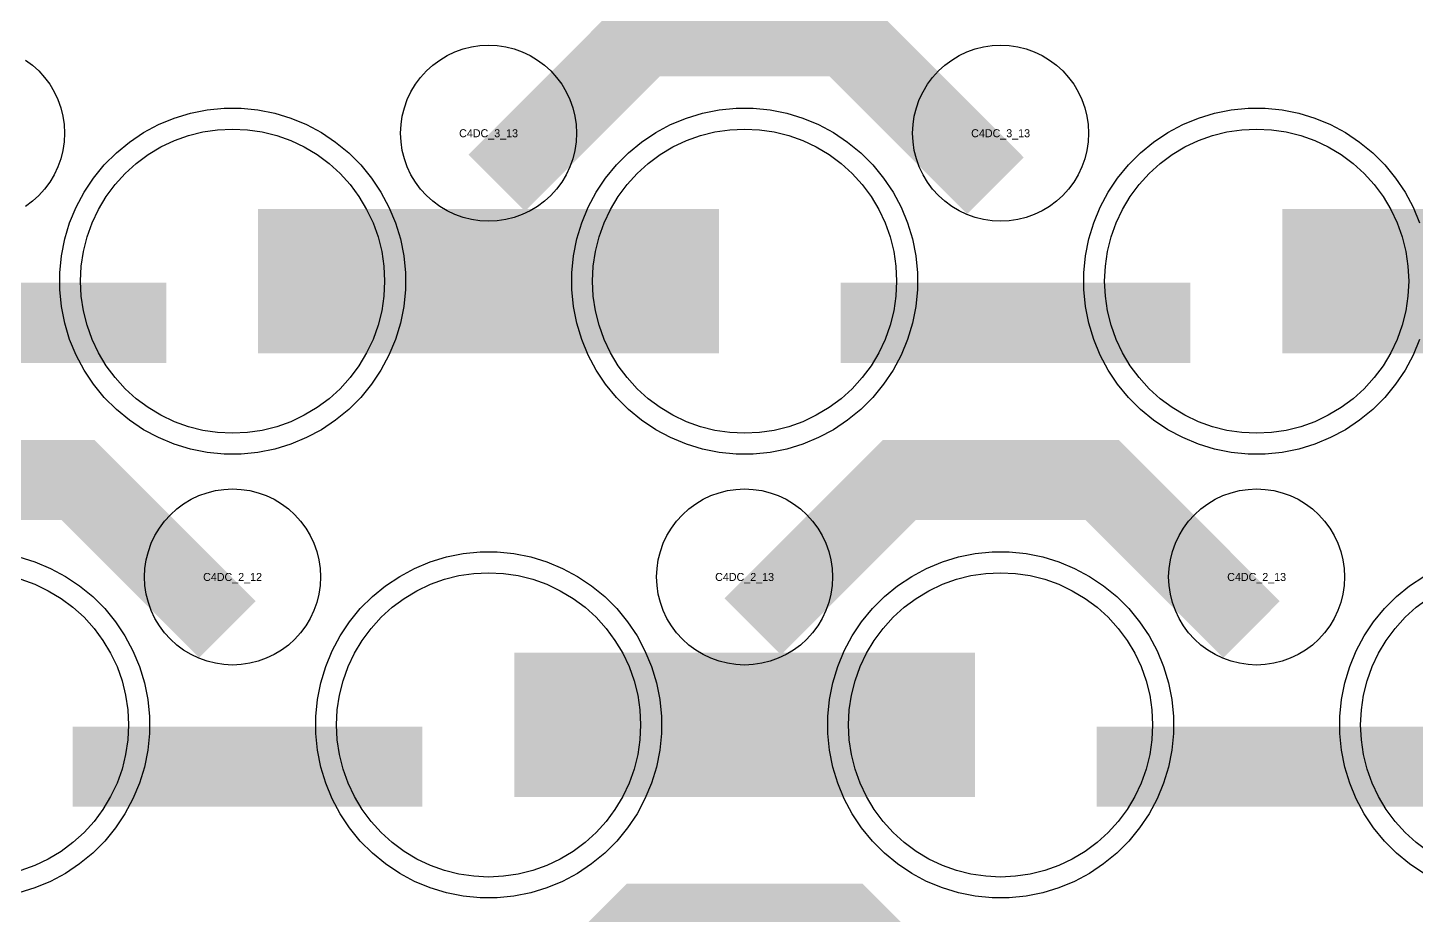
# Model space of a CAD drawing. Extents: x -11880 to 11880, y -14992 to 14992.
# Drawn here: x -7984 to -7550.1, y -14621.9 to -14344.7 of the extents above; entities that cross this region are included whole.
import ezdxf
from ezdxf.enums import TextEntityAlignment as Align

# ---------------------------------------------------------------- set-up
doc = ezdxf.new("R2010")
doc.units = 0
doc.header["$MEASUREMENT"] = 0
for name, color, linetype in [('GDS_775_DT_237', 138, 'CONTINUOUS'), ('RDL1_FS', 34, 'CONTINUOUS'), ('RDL_BS', 160, 'CONTINUOUS')]:
    doc.layers.add(name, color=color, linetype=linetype)

msp = doc.modelspace()

# ---------------------------------------------------------------- linework, layer by layer
at = {"layer": 'RDL1_FS', "color": 241, "true_color": 0xf7abae}
for points in [[(-7920, -14471.379), (-7924.657, -14471.15), (-7929.268, -14470.466), (-7933.791, -14469.334), (-7938.181, -14467.762), (-7942.395, -14465.77), (-7946.395, -14463.372), (-7950.14, -14460.594), (-7953.594, -14457.464), (-7956.724, -14454.01), (-7959.502, -14450.265), (-7961.9, -14446.265), (-7963.892, -14442.051), (-7965.464, -14437.661), (-7966.596, -14433.138), (-7967.28, -14428.527), (-7967.509, -14423.87), (-7967.28, -14419.213), (-7966.596, -14414.602), (-7965.464, -14410.079), (-7963.892, -14405.689), (-7961.9, -14401.475), (-7959.502, -14397.475), (-7956.724, -14393.73), (-7953.594, -14390.276), (-7950.14, -14387.146), (-7946.395, -14384.368), (-7942.395, -14381.97), (-7938.181, -14379.978), (-7933.791, -14378.406), (-7929.268, -14377.274), (-7924.657, -14376.59), (-7920, -14376.361), (-7915.343, -14376.59), (-7910.732, -14377.274), (-7906.209, -14378.406), (-7901.819, -14379.978), (-7897.605, -14381.97), (-7893.605, -14384.368), (-7889.86, -14387.146), (-7886.406, -14390.276), (-7883.276, -14393.73), (-7880.498, -14397.475), (-7878.1, -14401.475), (-7876.108, -14405.689), (-7874.536, -14410.079), (-7873.404, -14414.602), (-7872.72, -14419.213), (-7872.491, -14423.87), (-7872.72, -14428.527), (-7873.404, -14433.138), (-7874.536, -14437.661), (-7876.108, -14442.051), (-7878.1, -14446.265), (-7880.498, -14450.265), (-7883.276, -14454.01), (-7886.406, -14457.464), (-7889.86, -14460.594), (-7893.605, -14463.372), (-7897.605, -14465.77), (-7901.819, -14467.762), (-7906.209, -14469.334), (-7910.732, -14470.466), (-7915.343, -14471.15)], [(-7760, -14471.379), (-7764.657, -14471.15), (-7769.268, -14470.466), (-7773.791, -14469.334), (-7778.181, -14467.762), (-7782.395, -14465.77), (-7786.395, -14463.372), (-7790.14, -14460.594), (-7793.594, -14457.464), (-7796.724, -14454.01), (-7799.502, -14450.265), (-7801.9, -14446.265), (-7803.892, -14442.051), (-7805.464, -14437.661), (-7806.596, -14433.138), (-7807.28, -14428.527), (-7807.509, -14423.87), (-7807.28, -14419.213), (-7806.596, -14414.602), (-7805.464, -14410.079), (-7803.892, -14405.689), (-7801.9, -14401.475), (-7799.502, -14397.475), (-7796.724, -14393.73), (-7793.594, -14390.276), (-7790.14, -14387.146), (-7786.395, -14384.368), (-7782.395, -14381.97), (-7778.181, -14379.978), (-7773.791, -14378.406), (-7769.268, -14377.274), (-7764.657, -14376.59), (-7760, -14376.361), (-7755.343, -14376.59), (-7750.732, -14377.274), (-7746.209, -14378.406), (-7741.819, -14379.978), (-7737.605, -14381.97), (-7733.605, -14384.368), (-7729.86, -14387.146), (-7726.406, -14390.276), (-7723.276, -14393.73), (-7720.498, -14397.475), (-7718.1, -14401.475), (-7716.108, -14405.689), (-7714.536, -14410.079), (-7713.404, -14414.602), (-7712.72, -14419.213), (-7712.491, -14423.87), (-7712.72, -14428.527), (-7713.404, -14433.138), (-7714.536, -14437.661), (-7716.108, -14442.051), (-7718.1, -14446.265), (-7720.498, -14450.265), (-7723.276, -14454.01), (-7726.406, -14457.464), (-7729.86, -14460.594), (-7733.605, -14463.372), (-7737.605, -14465.77), (-7741.819, -14467.762), (-7746.209, -14469.334), (-7750.732, -14470.466), (-7755.343, -14471.15)], [(-7600, -14471.379), (-7604.657, -14471.15), (-7609.268, -14470.466), (-7613.791, -14469.334), (-7618.181, -14467.762), (-7622.395, -14465.77), (-7626.395, -14463.372), (-7630.14, -14460.594), (-7633.594, -14457.464), (-7636.724, -14454.01), (-7639.502, -14450.265), (-7641.9, -14446.265), (-7643.892, -14442.051), (-7645.464, -14437.661), (-7646.596, -14433.138), (-7647.28, -14428.527), (-7647.509, -14423.87), (-7647.28, -14419.213), (-7646.596, -14414.602), (-7645.464, -14410.079), (-7643.892, -14405.689), (-7641.9, -14401.475), (-7639.502, -14397.475), (-7636.724, -14393.73), (-7633.594, -14390.276), (-7630.14, -14387.146), (-7626.395, -14384.368), (-7622.395, -14381.97), (-7618.181, -14379.978), (-7613.791, -14378.406), (-7609.268, -14377.274), (-7604.657, -14376.59), (-7600, -14376.361), (-7595.343, -14376.59), (-7590.732, -14377.274), (-7586.209, -14378.406), (-7581.819, -14379.978), (-7577.605, -14381.97), (-7573.605, -14384.368), (-7569.86, -14387.146), (-7566.406, -14390.276), (-7563.276, -14393.73), (-7560.498, -14397.475), (-7558.1, -14401.475), (-7556.108, -14405.689), (-7554.536, -14410.079), (-7553.404, -14414.602), (-7552.72, -14419.213), (-7552.491, -14423.87), (-7552.72, -14428.527), (-7553.404, -14433.138), (-7554.536, -14437.661), (-7556.108, -14442.051), (-7558.1, -14446.265), (-7560.498, -14450.265), (-7563.276, -14454.01), (-7566.406, -14457.464), (-7569.86, -14460.594), (-7573.605, -14463.372), (-7577.605, -14465.77), (-7581.819, -14467.762), (-7586.209, -14469.334), (-7590.732, -14470.466), (-7595.343, -14471.15)], [(-7840, -14609.944), (-7844.657, -14609.715), (-7849.268, -14609.031), (-7853.791, -14607.899), (-7858.181, -14606.327), (-7862.395, -14604.335), (-7866.395, -14601.937), (-7870.14, -14599.159), (-7873.594, -14596.029), (-7876.724, -14592.575), (-7879.502, -14588.83), (-7881.9, -14584.83), (-7883.892, -14580.616), (-7885.464, -14576.226), (-7886.596, -14571.703), (-7887.28, -14567.092), (-7887.509, -14562.435), (-7887.28, -14557.778), (-7886.596, -14553.167), (-7885.464, -14548.644), (-7883.892, -14544.254), (-7881.9, -14540.04), (-7879.502, -14536.04), (-7876.724, -14532.295), (-7873.594, -14528.841), (-7870.14, -14525.711), (-7866.395, -14522.933), (-7862.395, -14520.535), (-7858.181, -14518.543), (-7853.791, -14516.971), (-7849.268, -14515.839), (-7844.657, -14515.155), (-7840, -14514.926), (-7835.343, -14515.155), (-7830.732, -14515.839), (-7826.209, -14516.971), (-7821.819, -14518.543), (-7817.605, -14520.535), (-7813.605, -14522.933), (-7809.86, -14525.711), (-7806.406, -14528.841), (-7803.276, -14532.295), (-7800.498, -14536.04), (-7798.1, -14540.04), (-7796.108, -14544.254), (-7794.536, -14548.644), (-7793.404, -14553.167), (-7792.72, -14557.778), (-7792.491, -14562.435), (-7792.72, -14567.092), (-7793.404, -14571.703), (-7794.536, -14576.226), (-7796.108, -14580.616), (-7798.1, -14584.83), (-7800.498, -14588.83), (-7803.276, -14592.575), (-7806.406, -14596.029), (-7809.86, -14599.159), (-7813.605, -14601.937), (-7817.605, -14604.335), (-7821.819, -14606.327), (-7826.209, -14607.899), (-7830.732, -14609.031), (-7835.343, -14609.715)], [(-7680, -14609.944), (-7684.657, -14609.715), (-7689.268, -14609.031), (-7693.791, -14607.899), (-7698.181, -14606.327), (-7702.395, -14604.335), (-7706.395, -14601.937), (-7710.14, -14599.159), (-7713.594, -14596.029), (-7716.724, -14592.575), (-7719.502, -14588.83), (-7721.9, -14584.83), (-7723.892, -14580.616), (-7725.464, -14576.226), (-7726.596, -14571.703), (-7727.28, -14567.092), (-7727.509, -14562.435), (-7727.28, -14557.778), (-7726.596, -14553.167), (-7725.464, -14548.644), (-7723.892, -14544.254), (-7721.9, -14540.04), (-7719.502, -14536.04), (-7716.724, -14532.295), (-7713.594, -14528.841), (-7710.14, -14525.711), (-7706.395, -14522.933), (-7702.395, -14520.535), (-7698.181, -14518.543), (-7693.791, -14516.971), (-7689.268, -14515.839), (-7684.657, -14515.155), (-7680, -14514.926), (-7675.343, -14515.155), (-7670.732, -14515.839), (-7666.209, -14516.971), (-7661.819, -14518.543), (-7657.605, -14520.535), (-7653.605, -14522.933), (-7649.86, -14525.711), (-7646.406, -14528.841), (-7643.276, -14532.295), (-7640.498, -14536.04), (-7638.1, -14540.04), (-7636.108, -14544.254), (-7634.536, -14548.644), (-7633.404, -14553.167), (-7632.72, -14557.778), (-7632.491, -14562.435), (-7632.72, -14567.092), (-7633.404, -14571.703), (-7634.536, -14576.226), (-7636.108, -14580.616), (-7638.1, -14584.83), (-7640.498, -14588.83), (-7643.276, -14592.575), (-7646.406, -14596.029), (-7649.86, -14599.159), (-7653.605, -14601.937), (-7657.605, -14604.335), (-7661.819, -14606.327), (-7666.209, -14607.899), (-7670.732, -14609.031), (-7675.343, -14609.715)]]:
    msp.add_lwpolyline(points, close=True, dxfattribs=at)
for points in [[(-7911.998, -14423.87, 45, 45, 0), (-7839.998, -14423.87, 45, 45, 0)], [(-7839.998, -14423.87, 45, 45, 0), (-7767.998, -14423.87, 45, 45, 0)], [(-7591.998, -14423.87, 45, 45, 0), (-7519.998, -14423.87, 45, 45, 0)], [(-7831.998, -14562.435, 45, 45, 0), (-7759.998, -14562.435, 45, 45, 0)], [(-7759.998, -14562.435, 45, 45, 0), (-7687.998, -14562.435, 45, 45, 0)]]:
    msp.add_lwpolyline(points, format="xyseb", dxfattribs=at)
for points in [[(-7986.209, -14516.971), (-7981.819, -14518.543), (-7977.605, -14520.535), (-7973.605, -14522.933), (-7969.86, -14525.711), (-7966.406, -14528.841), (-7963.276, -14532.295), (-7960.498, -14536.04), (-7958.1, -14540.04), (-7956.108, -14544.254), (-7954.536, -14548.644), (-7953.404, -14553.167), (-7952.72, -14557.778), (-7952.491, -14562.435), (-7952.72, -14567.092), (-7953.404, -14571.703), (-7954.536, -14576.226), (-7956.108, -14580.616), (-7958.1, -14584.83), (-7960.498, -14588.83), (-7963.276, -14592.575), (-7966.406, -14596.029), (-7969.86, -14599.159), (-7973.605, -14601.937), (-7977.605, -14604.335), (-7981.819, -14606.327), (-7986.209, -14607.899)], [(-7546.395, -14601.937), (-7550.14, -14599.159), (-7553.594, -14596.029), (-7556.724, -14592.575), (-7559.502, -14588.83), (-7561.9, -14584.83), (-7563.892, -14580.616), (-7565.464, -14576.226), (-7566.596, -14571.703), (-7567.28, -14567.092), (-7567.509, -14562.435), (-7567.28, -14557.778), (-7566.596, -14553.167), (-7565.464, -14548.644), (-7563.892, -14544.254), (-7561.9, -14540.04), (-7559.502, -14536.04), (-7556.724, -14532.295), (-7553.594, -14528.841), (-7550.14, -14525.711), (-7546.395, -14522.933)]]:
    msp.add_lwpolyline(points, dxfattribs=at)
at = {"layer": 'RDL_BS'}
for points in [[(-7837.438, -14393.184, 25, 25, 0), (-7791.623, -14347.369, 25, 25, 0), (-7758.07, -14347.369, 25, 25, 0)], [(-7681.599, -14394.083, 25, 25, 0), (-7728.313, -14347.369, 25, 25, 0), (-7758.071, -14347.369, 25, 25, 0)], [(-7921.599, -14532.648, 25, 25, 0), (-7968.313, -14485.934, 25, 25, 0), (-7998.071, -14485.934, 25, 25, 0)], [(-7757.438, -14531.749, 25, 25, 0), (-7711.623, -14485.934, 25, 25, 0), (-7678.07, -14485.934, 25, 25, 0)], [(-7601.599, -14532.648, 25, 25, 0), (-7648.313, -14485.934, 25, 25, 0), (-7678.071, -14485.934, 25, 25, 0)], [(-7837.438, -14670.314, 25, 25, 0), (-7791.623, -14624.499, 25, 25, 0), (-7758.07, -14624.499, 25, 25, 0)], [(-7681.599, -14671.213, 25, 25, 0), (-7728.313, -14624.499, 25, 25, 0), (-7758.071, -14624.499, 25, 25, 0)]]:
    msp.add_lwpolyline(points, format="xyseb", dxfattribs=at)
for points in [[(-7840, -14405.176), (-7842.693, -14405.044), (-7845.365, -14404.648), (-7847.984, -14403.991), (-7850.519, -14403.084), (-7852.956, -14401.932), (-7855.28, -14400.539), (-7857.443, -14398.936), (-7859.442, -14397.124), (-7861.254, -14395.125), (-7862.857, -14392.962), (-7864.25, -14390.638), (-7865.402, -14388.201), (-7866.309, -14385.666), (-7866.966, -14383.047), (-7867.362, -14380.375), (-7867.494, -14377.682), (-7867.362, -14374.989), (-7866.966, -14372.317), (-7866.309, -14369.698), (-7865.402, -14367.163), (-7864.25, -14364.726), (-7862.857, -14362.402), (-7861.254, -14360.239), (-7859.442, -14358.24), (-7857.443, -14356.428), (-7855.28, -14354.825), (-7852.956, -14353.432), (-7850.519, -14352.28), (-7847.984, -14351.373), (-7845.365, -14350.716), (-7842.693, -14350.32), (-7840, -14350.188), (-7837.307, -14350.32), (-7834.635, -14350.716), (-7832.016, -14351.373), (-7829.481, -14352.28), (-7827.044, -14353.432), (-7824.72, -14354.825), (-7822.557, -14356.428), (-7820.558, -14358.24), (-7818.746, -14360.239), (-7817.143, -14362.402), (-7815.75, -14364.726), (-7814.598, -14367.163), (-7813.691, -14369.698), (-7813.034, -14372.317), (-7812.638, -14374.989), (-7812.506, -14377.682), (-7812.638, -14380.375), (-7813.034, -14383.047), (-7813.691, -14385.666), (-7814.598, -14388.201), (-7815.75, -14390.638), (-7817.143, -14392.962), (-7818.746, -14395.125), (-7820.558, -14397.124), (-7822.557, -14398.936), (-7824.72, -14400.539), (-7827.044, -14401.932), (-7829.481, -14403.084), (-7832.016, -14403.991), (-7834.635, -14404.648), (-7837.307, -14405.044)], [(-7680, -14405.176), (-7682.693, -14405.044), (-7685.365, -14404.648), (-7687.984, -14403.991), (-7690.519, -14403.084), (-7692.956, -14401.932), (-7695.28, -14400.539), (-7697.443, -14398.936), (-7699.442, -14397.124), (-7701.254, -14395.125), (-7702.857, -14392.962), (-7704.25, -14390.638), (-7705.402, -14388.201), (-7706.309, -14385.666), (-7706.966, -14383.047), (-7707.362, -14380.375), (-7707.494, -14377.682), (-7707.362, -14374.989), (-7706.966, -14372.317), (-7706.309, -14369.698), (-7705.402, -14367.163), (-7704.25, -14364.726), (-7702.857, -14362.402), (-7701.254, -14360.239), (-7699.442, -14358.24), (-7697.443, -14356.428), (-7695.28, -14354.825), (-7692.956, -14353.432), (-7690.519, -14352.28), (-7687.984, -14351.373), (-7685.365, -14350.716), (-7682.693, -14350.32), (-7680, -14350.188), (-7677.307, -14350.32), (-7674.635, -14350.716), (-7672.016, -14351.373), (-7669.481, -14352.28), (-7667.044, -14353.432), (-7664.72, -14354.825), (-7662.557, -14356.428), (-7660.558, -14358.24), (-7658.746, -14360.239), (-7657.143, -14362.402), (-7655.75, -14364.726), (-7654.598, -14367.163), (-7653.691, -14369.698), (-7653.034, -14372.317), (-7652.638, -14374.989), (-7652.506, -14377.682), (-7652.638, -14380.375), (-7653.034, -14383.047), (-7653.691, -14385.666), (-7654.598, -14388.201), (-7655.75, -14390.638), (-7657.143, -14392.962), (-7658.746, -14395.125), (-7660.558, -14397.124), (-7662.557, -14398.936), (-7664.72, -14400.539), (-7667.044, -14401.932), (-7669.481, -14403.084), (-7672.016, -14403.991), (-7674.635, -14404.648), (-7677.307, -14405.044)], [(-7920, -14543.741), (-7922.693, -14543.609), (-7925.365, -14543.213), (-7927.984, -14542.556), (-7930.519, -14541.649), (-7932.956, -14540.497), (-7935.28, -14539.104), (-7937.443, -14537.501), (-7939.442, -14535.689), (-7941.254, -14533.69), (-7942.857, -14531.527), (-7944.25, -14529.203), (-7945.402, -14526.766), (-7946.309, -14524.231), (-7946.966, -14521.612), (-7947.362, -14518.94), (-7947.494, -14516.247), (-7947.362, -14513.554), (-7946.966, -14510.882), (-7946.309, -14508.263), (-7945.402, -14505.728), (-7944.25, -14503.291), (-7942.857, -14500.967), (-7941.254, -14498.804), (-7939.442, -14496.805), (-7937.443, -14494.993), (-7935.28, -14493.39), (-7932.956, -14491.997), (-7930.519, -14490.845), (-7927.984, -14489.938), (-7925.365, -14489.281), (-7922.693, -14488.885), (-7920, -14488.753), (-7917.307, -14488.885), (-7914.635, -14489.281), (-7912.016, -14489.938), (-7909.481, -14490.845), (-7907.044, -14491.997), (-7904.72, -14493.39), (-7902.557, -14494.993), (-7900.558, -14496.805), (-7898.746, -14498.804), (-7897.143, -14500.967), (-7895.75, -14503.291), (-7894.598, -14505.728), (-7893.691, -14508.263), (-7893.034, -14510.882), (-7892.638, -14513.554), (-7892.506, -14516.247), (-7892.638, -14518.94), (-7893.034, -14521.612), (-7893.691, -14524.231), (-7894.598, -14526.766), (-7895.75, -14529.203), (-7897.143, -14531.527), (-7898.746, -14533.69), (-7900.558, -14535.689), (-7902.557, -14537.501), (-7904.72, -14539.104), (-7907.044, -14540.497), (-7909.481, -14541.649), (-7912.016, -14542.556), (-7914.635, -14543.213), (-7917.307, -14543.609)], [(-7760, -14543.741), (-7762.693, -14543.609), (-7765.365, -14543.213), (-7767.984, -14542.556), (-7770.519, -14541.649), (-7772.956, -14540.497), (-7775.28, -14539.104), (-7777.443, -14537.501), (-7779.442, -14535.689), (-7781.254, -14533.69), (-7782.857, -14531.527), (-7784.25, -14529.203), (-7785.402, -14526.766), (-7786.309, -14524.231), (-7786.966, -14521.612), (-7787.362, -14518.94), (-7787.494, -14516.247), (-7787.362, -14513.554), (-7786.966, -14510.882), (-7786.309, -14508.263), (-7785.402, -14505.728), (-7784.25, -14503.291), (-7782.857, -14500.967), (-7781.254, -14498.804), (-7779.442, -14496.805), (-7777.443, -14494.993), (-7775.28, -14493.39), (-7772.956, -14491.997), (-7770.519, -14490.845), (-7767.984, -14489.938), (-7765.365, -14489.281), (-7762.693, -14488.885), (-7760, -14488.753), (-7757.307, -14488.885), (-7754.635, -14489.281), (-7752.016, -14489.938), (-7749.481, -14490.845), (-7747.044, -14491.997), (-7744.72, -14493.39), (-7742.557, -14494.993), (-7740.558, -14496.805), (-7738.746, -14498.804), (-7737.143, -14500.967), (-7735.75, -14503.291), (-7734.598, -14505.728), (-7733.691, -14508.263), (-7733.034, -14510.882), (-7732.638, -14513.554), (-7732.506, -14516.247), (-7732.638, -14518.94), (-7733.034, -14521.612), (-7733.691, -14524.231), (-7734.598, -14526.766), (-7735.75, -14529.203), (-7737.143, -14531.527), (-7738.746, -14533.69), (-7740.558, -14535.689), (-7742.557, -14537.501), (-7744.72, -14539.104), (-7747.044, -14540.497), (-7749.481, -14541.649), (-7752.016, -14542.556), (-7754.635, -14543.213), (-7757.307, -14543.609)], [(-7600, -14543.741), (-7602.693, -14543.609), (-7605.365, -14543.213), (-7607.984, -14542.556), (-7610.519, -14541.649), (-7612.956, -14540.497), (-7615.28, -14539.104), (-7617.443, -14537.501), (-7619.442, -14535.689), (-7621.254, -14533.69), (-7622.857, -14531.527), (-7624.25, -14529.203), (-7625.402, -14526.766), (-7626.309, -14524.231), (-7626.966, -14521.612), (-7627.362, -14518.94), (-7627.494, -14516.247), (-7627.362, -14513.554), (-7626.966, -14510.882), (-7626.309, -14508.263), (-7625.402, -14505.728), (-7624.25, -14503.291), (-7622.857, -14500.967), (-7621.254, -14498.804), (-7619.442, -14496.805), (-7617.443, -14494.993), (-7615.28, -14493.39), (-7612.956, -14491.997), (-7610.519, -14490.845), (-7607.984, -14489.938), (-7605.365, -14489.281), (-7602.693, -14488.885), (-7600, -14488.753), (-7597.307, -14488.885), (-7594.635, -14489.281), (-7592.016, -14489.938), (-7589.481, -14490.845), (-7587.044, -14491.997), (-7584.72, -14493.39), (-7582.557, -14494.993), (-7580.558, -14496.805), (-7578.746, -14498.804), (-7577.143, -14500.967), (-7575.75, -14503.291), (-7574.598, -14505.728), (-7573.691, -14508.263), (-7573.034, -14510.882), (-7572.638, -14513.554), (-7572.506, -14516.247), (-7572.638, -14518.94), (-7573.034, -14521.612), (-7573.691, -14524.231), (-7574.598, -14526.766), (-7575.75, -14529.203), (-7577.143, -14531.527), (-7578.746, -14533.69), (-7580.558, -14535.689), (-7582.557, -14537.501), (-7584.72, -14539.104), (-7587.044, -14540.497), (-7589.481, -14541.649), (-7592.016, -14542.556), (-7594.635, -14543.213), (-7597.307, -14543.609)]]:
    msp.add_lwpolyline(points, close=True, dxfattribs=at)
msp.add_lwpolyline([(-7984.72, -14354.825), (-7982.557, -14356.428), (-7980.558, -14358.24), (-7978.746, -14360.239), (-7977.143, -14362.402), (-7975.75, -14364.726), (-7974.598, -14367.163), (-7973.691, -14369.698), (-7973.034, -14372.317), (-7972.638, -14374.989), (-7972.506, -14377.682), (-7972.638, -14380.375), (-7973.034, -14383.047), (-7973.691, -14385.666), (-7974.598, -14388.201), (-7975.75, -14390.638), (-7977.143, -14392.962), (-7978.746, -14395.125), (-7980.558, -14397.124), (-7982.557, -14398.936), (-7984.72, -14400.539)], dxfattribs=at)
at = {"layer": 'RDL_BS', "color": 241, "true_color": 0xf7abae}
for points in [[(-7922.644, -14477.87), (-7927.938, -14477.353), (-7933.165, -14476.307), (-7938.205, -14474.776), (-7943.115, -14472.745), (-7947.777, -14470.253), (-7952.191, -14467.306), (-7956.292, -14463.944), (-7960.074, -14460.162), (-7963.436, -14456.061), (-7966.383, -14451.647), (-7968.875, -14446.985), (-7970.906, -14442.075), (-7972.437, -14437.035), (-7973.483, -14431.808), (-7974, -14426.514), (-7974, -14421.226), (-7973.483, -14415.932), (-7972.437, -14410.705), (-7970.906, -14405.665), (-7968.875, -14400.755), (-7966.383, -14396.093), (-7963.436, -14391.679), (-7960.074, -14387.578), (-7956.292, -14383.796), (-7952.191, -14380.434), (-7947.777, -14377.487), (-7943.115, -14374.995), (-7938.205, -14372.964), (-7933.165, -14371.433), (-7927.938, -14370.387), (-7922.644, -14369.87), (-7917.356, -14369.87), (-7912.062, -14370.387), (-7906.835, -14371.433), (-7901.795, -14372.964), (-7896.885, -14374.995), (-7892.223, -14377.487), (-7887.809, -14380.434), (-7883.708, -14383.796), (-7879.926, -14387.578), (-7876.564, -14391.679), (-7873.617, -14396.093), (-7871.125, -14400.755), (-7869.094, -14405.665), (-7867.563, -14410.705), (-7866.517, -14415.932), (-7866, -14421.226), (-7866, -14426.514), (-7866.517, -14431.808), (-7867.563, -14437.035), (-7869.094, -14442.075), (-7871.125, -14446.985), (-7873.617, -14451.647), (-7876.564, -14456.061), (-7879.926, -14460.162), (-7883.708, -14463.944), (-7887.809, -14467.306), (-7892.223, -14470.253), (-7896.885, -14472.745), (-7901.795, -14474.776), (-7906.835, -14476.307), (-7912.062, -14477.353), (-7917.356, -14477.87)], [(-7762.644, -14477.87), (-7767.938, -14477.353), (-7773.165, -14476.307), (-7778.205, -14474.776), (-7783.115, -14472.745), (-7787.777, -14470.253), (-7792.191, -14467.306), (-7796.292, -14463.944), (-7800.074, -14460.162), (-7803.436, -14456.061), (-7806.383, -14451.647), (-7808.875, -14446.985), (-7810.906, -14442.075), (-7812.437, -14437.035), (-7813.483, -14431.808), (-7814, -14426.514), (-7814, -14421.226), (-7813.483, -14415.932), (-7812.437, -14410.705), (-7810.906, -14405.665), (-7808.875, -14400.755), (-7806.383, -14396.093), (-7803.436, -14391.679), (-7800.074, -14387.578), (-7796.292, -14383.796), (-7792.191, -14380.434), (-7787.777, -14377.487), (-7783.115, -14374.995), (-7778.205, -14372.964), (-7773.165, -14371.433), (-7767.938, -14370.387), (-7762.644, -14369.87), (-7757.356, -14369.87), (-7752.062, -14370.387), (-7746.835, -14371.433), (-7741.795, -14372.964), (-7736.885, -14374.995), (-7732.223, -14377.487), (-7727.809, -14380.434), (-7723.708, -14383.796), (-7719.926, -14387.578), (-7716.564, -14391.679), (-7713.617, -14396.093), (-7711.125, -14400.755), (-7709.094, -14405.665), (-7707.563, -14410.705), (-7706.517, -14415.932), (-7706, -14421.226), (-7706, -14426.514), (-7706.517, -14431.808), (-7707.563, -14437.035), (-7709.094, -14442.075), (-7711.125, -14446.985), (-7713.617, -14451.647), (-7716.564, -14456.061), (-7719.926, -14460.162), (-7723.708, -14463.944), (-7727.809, -14467.306), (-7732.223, -14470.253), (-7736.885, -14472.745), (-7741.795, -14474.776), (-7746.835, -14476.307), (-7752.062, -14477.353), (-7757.356, -14477.87)], [(-7842.644, -14616.435), (-7847.938, -14615.918), (-7853.165, -14614.872), (-7858.205, -14613.341), (-7863.115, -14611.31), (-7867.777, -14608.818), (-7872.191, -14605.871), (-7876.292, -14602.509), (-7880.074, -14598.727), (-7883.436, -14594.626), (-7886.383, -14590.212), (-7888.875, -14585.55), (-7890.906, -14580.64), (-7892.437, -14575.6), (-7893.483, -14570.373), (-7894, -14565.079), (-7894, -14559.791), (-7893.483, -14554.497), (-7892.437, -14549.27), (-7890.906, -14544.23), (-7888.875, -14539.32), (-7886.383, -14534.658), (-7883.436, -14530.244), (-7880.074, -14526.143), (-7876.292, -14522.361), (-7872.191, -14518.999), (-7867.777, -14516.052), (-7863.115, -14513.56), (-7858.205, -14511.529), (-7853.165, -14509.998), (-7847.938, -14508.952), (-7842.644, -14508.435), (-7837.356, -14508.435), (-7832.062, -14508.952), (-7826.835, -14509.998), (-7821.795, -14511.529), (-7816.885, -14513.56), (-7812.223, -14516.052), (-7807.809, -14518.999), (-7803.708, -14522.361), (-7799.926, -14526.143), (-7796.564, -14530.244), (-7793.617, -14534.658), (-7791.125, -14539.32), (-7789.094, -14544.23), (-7787.563, -14549.27), (-7786.517, -14554.497), (-7786, -14559.791), (-7786, -14565.079), (-7786.517, -14570.373), (-7787.563, -14575.6), (-7789.094, -14580.64), (-7791.125, -14585.55), (-7793.617, -14590.212), (-7796.564, -14594.626), (-7799.926, -14598.727), (-7803.708, -14602.509), (-7807.809, -14605.871), (-7812.223, -14608.818), (-7816.885, -14611.31), (-7821.795, -14613.341), (-7826.835, -14614.872), (-7832.062, -14615.918), (-7837.356, -14616.435)], [(-7682.644, -14616.435), (-7687.938, -14615.918), (-7693.165, -14614.872), (-7698.205, -14613.341), (-7703.115, -14611.31), (-7707.777, -14608.818), (-7712.191, -14605.871), (-7716.292, -14602.509), (-7720.074, -14598.727), (-7723.436, -14594.626), (-7726.383, -14590.212), (-7728.875, -14585.55), (-7730.906, -14580.64), (-7732.437, -14575.6), (-7733.483, -14570.373), (-7734, -14565.079), (-7734, -14559.791), (-7733.483, -14554.497), (-7732.437, -14549.27), (-7730.906, -14544.23), (-7728.875, -14539.32), (-7726.383, -14534.658), (-7723.436, -14530.244), (-7720.074, -14526.143), (-7716.292, -14522.361), (-7712.191, -14518.999), (-7707.777, -14516.052), (-7703.115, -14513.56), (-7698.205, -14511.529), (-7693.165, -14509.998), (-7687.938, -14508.952), (-7682.644, -14508.435), (-7677.356, -14508.435), (-7672.062, -14508.952), (-7666.835, -14509.998), (-7661.795, -14511.529), (-7656.885, -14513.56), (-7652.223, -14516.052), (-7647.809, -14518.999), (-7643.708, -14522.361), (-7639.926, -14526.143), (-7636.564, -14530.244), (-7633.617, -14534.658), (-7631.125, -14539.32), (-7629.094, -14544.23), (-7627.563, -14549.27), (-7626.517, -14554.497), (-7626, -14559.791), (-7626, -14565.079), (-7626.517, -14570.373), (-7627.563, -14575.6), (-7629.094, -14580.64), (-7631.125, -14585.55), (-7633.617, -14590.212), (-7636.564, -14594.626), (-7639.926, -14598.727), (-7643.708, -14602.509), (-7647.809, -14605.871), (-7652.223, -14608.818), (-7656.885, -14611.31), (-7661.795, -14613.341), (-7666.835, -14614.872), (-7672.062, -14615.918), (-7677.356, -14616.435)]]:
    msp.add_lwpolyline(points, close=True, dxfattribs=at)
for points in [[(-7549.094, -14442.075), (-7551.125, -14446.985), (-7553.617, -14451.647), (-7556.564, -14456.061), (-7559.926, -14460.162), (-7563.708, -14463.944), (-7567.809, -14467.306), (-7572.223, -14470.253), (-7576.885, -14472.745), (-7581.795, -14474.776), (-7586.835, -14476.307), (-7592.062, -14477.353), (-7597.356, -14477.87), (-7602.644, -14477.87), (-7607.938, -14477.353), (-7613.165, -14476.307), (-7618.205, -14474.776), (-7623.115, -14472.745), (-7627.777, -14470.253), (-7632.191, -14467.306), (-7636.292, -14463.944), (-7640.074, -14460.162), (-7643.436, -14456.061), (-7646.383, -14451.647), (-7648.875, -14446.985), (-7650.906, -14442.075), (-7652.437, -14437.035), (-7653.483, -14431.808), (-7654, -14426.514), (-7654, -14421.226), (-7653.483, -14415.932), (-7652.437, -14410.705), (-7650.906, -14405.665), (-7648.875, -14400.755), (-7646.383, -14396.093), (-7643.436, -14391.679), (-7640.074, -14387.578), (-7636.292, -14383.796), (-7632.191, -14380.434), (-7627.777, -14377.487), (-7623.115, -14374.995), (-7618.205, -14372.964), (-7613.165, -14371.433), (-7607.938, -14370.387), (-7602.644, -14369.87), (-7597.356, -14369.87), (-7592.062, -14370.387), (-7586.835, -14371.433), (-7581.795, -14372.964), (-7576.885, -14374.995), (-7572.223, -14377.487), (-7567.809, -14380.434), (-7563.708, -14383.796), (-7559.926, -14387.578), (-7556.564, -14391.679), (-7553.617, -14396.093), (-7551.125, -14400.755), (-7549.094, -14405.665)], [(-7986.835, -14509.998), (-7981.795, -14511.529), (-7976.885, -14513.56), (-7972.223, -14516.052), (-7967.809, -14518.999), (-7963.708, -14522.361), (-7959.926, -14526.143), (-7956.564, -14530.244), (-7953.617, -14534.658), (-7951.125, -14539.32), (-7949.094, -14544.23), (-7947.563, -14549.27), (-7946.517, -14554.497), (-7946, -14559.791), (-7946, -14565.079), (-7946.517, -14570.373), (-7947.563, -14575.6), (-7949.094, -14580.64), (-7951.125, -14585.55), (-7953.617, -14590.212), (-7956.564, -14594.626), (-7959.926, -14598.727), (-7963.708, -14602.509), (-7967.809, -14605.871), (-7972.223, -14608.818), (-7976.885, -14611.31), (-7981.795, -14613.341), (-7986.835, -14614.872)], [(-7547.777, -14608.818), (-7552.191, -14605.871), (-7556.292, -14602.509), (-7560.074, -14598.727), (-7563.436, -14594.626), (-7566.383, -14590.212), (-7568.875, -14585.55), (-7570.906, -14580.64), (-7572.437, -14575.6), (-7573.483, -14570.373), (-7574, -14565.079), (-7574, -14559.791), (-7573.483, -14554.497), (-7572.437, -14549.27), (-7570.906, -14544.23), (-7568.875, -14539.32), (-7566.383, -14534.658), (-7563.436, -14530.244), (-7560.074, -14526.143), (-7556.292, -14522.361), (-7552.191, -14518.999), (-7547.777, -14516.052)]]:
    msp.add_lwpolyline(points, dxfattribs=at)
for points in [[(-8049.984, -14436.883, 25, 25, 0), (-7940.719, -14436.883, 25, 25, 0)], [(-7729.984, -14436.883, 25, 25, 0), (-7620.719, -14436.883, 25, 25, 0)], [(-7969.984, -14575.448, 25, 25, 0), (-7860.719, -14575.448, 25, 25, 0)], [(-7649.984, -14575.448, 25, 25, 0), (-7540.719, -14575.448, 25, 25, 0)]]:
    msp.add_lwpolyline(points, format="xyseb", dxfattribs=at)

# ---------------------------------------------------------------- texts
at = {"layer": 'GDS_775_DT_237'}
for s, p in [('C4DC_3_13', (-7840, -14377.682)), ('C4DC_3_13', (-7840, -14377.682)), ('C4DC_3_13', (-7680, -14377.682)), ('C4DC_3_13', (-7680, -14377.682)), ('C4DC_2_12', (-7920, -14516.247)), ('C4DC_2_12', (-7920, -14516.247)), ('C4DC_2_13', (-7760, -14516.247)), ('C4DC_2_13', (-7760, -14516.247)), ('C4DC_2_13', (-7600, -14516.247)), ('C4DC_2_13', (-7600, -14516.247))]:
    msp.add_text(s, height=2.5, dxfattribs=at).set_placement(p, align=Align.MIDDLE_CENTER)

doc.saveas('drawing.dxf')
